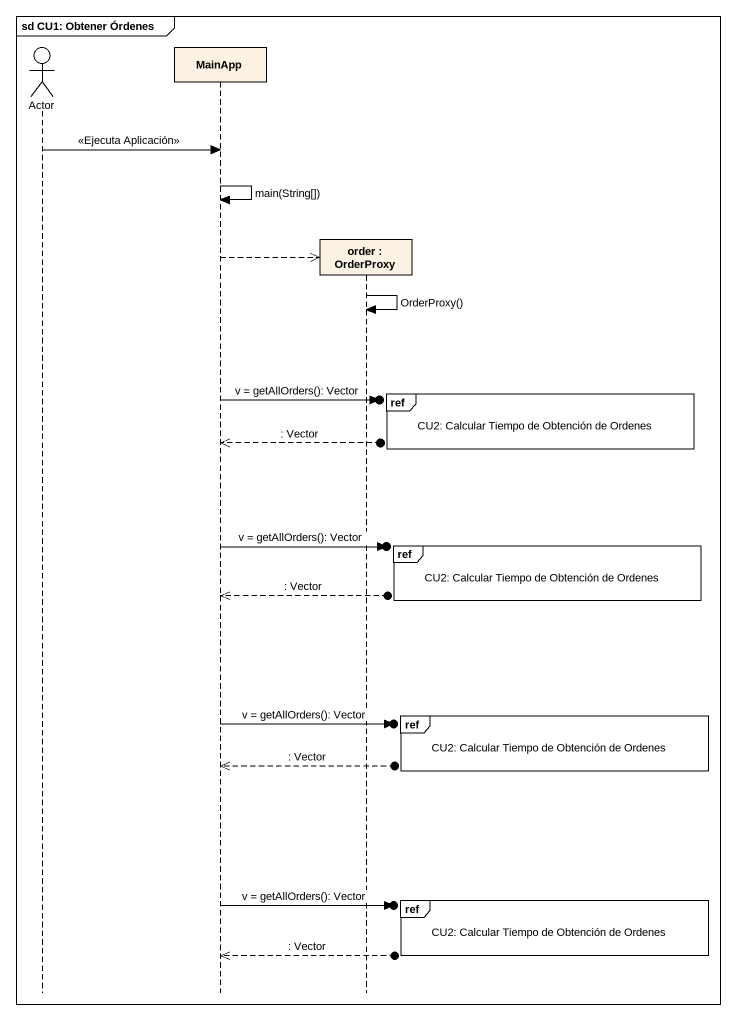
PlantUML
@startuml
mainframe sd CU1: Obtener Órdenes
hide footbox
actor "Actor" as Actor_
participant MainApp
participant "order : OrderProxy" as order

Actor_ -> MainApp : <<Ejecuta Aplicación>>
MainApp -> MainApp : main(String[])
MainApp -->> order **
order -> order : OrderProxy()
ref over order : CU2: Calcular Tiempo de Obtención de Ordenes
MainApp ->o] : v = getAllOrders(): Vector
MainApp <<--o] : : Vector
ref over order : CU2: Calcular Tiempo de Obtención de Ordenes
MainApp ->o] : v = getAllOrders(): Vector
MainApp <<--o] : : Vector
ref over order : CU2: Calcular Tiempo de Obtención de Ordenes
MainApp ->o] : v = getAllOrders(): Vector
MainApp <<--o] : : Vector
ref over order : CU2: Calcular Tiempo de Obtención de Ordenes
MainApp ->o] : v = getAllOrders(): Vector
MainApp <<--o] : : Vector
@enduml
